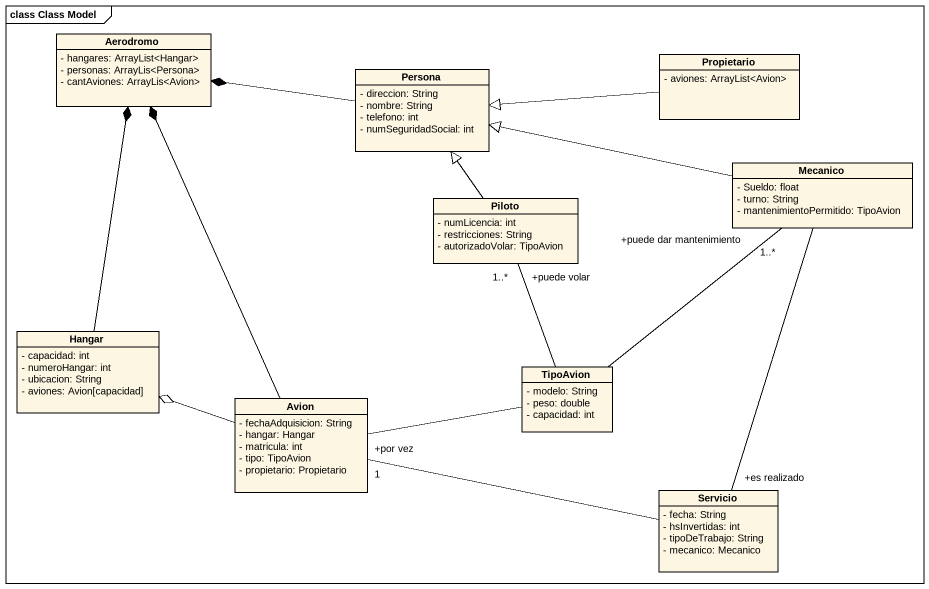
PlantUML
@startuml
mainframe class Class Model
hide circle
hide empty members
skinparam classAttributeIconSize 0
class Aerodromo {
  - hangares: ArrayList<Hangar>
  - personas: ArrayLis<Persona>
  - cantAviones: ArrayLis<Avion>
}
class Persona {
  - direccion: String
  - nombre: String
  - telefono: int
  - numSeguridadSocial: int
}
class Propietario {
  - aviones: ArrayList<Avion>
}
class Mecanico {
  - Sueldo: float
  - turno: String
  - mantenimientoPermitido: TipoAvion
}
class Piloto {
  - numLicencia: int
  - restricciones: String
  - autorizadoVolar: TipoAvion
}
class Hangar {
  - capacidad: int
  - numeroHangar: int
  - ubicacion: String
  - aviones: Avion[capacidad]
}
class TipoAvion {
  - modelo: String
  - peso: double
  - capacidad: int
}
class Avion {
  - fechaAdquisicion: String
  - hangar: Hangar
  - matricula: int
  - tipo: TipoAvion
  - propietario: Propietario
}
class Servicio {
  - fecha: String
  - hsInvertidas: int
  - tipoDeTrabajo: String
  - mecanico: Mecanico
}
Persona -left-* Aerodromo
Propietario -left-|> Persona
Mecanico -left-|> Persona
Mecanico "+puede dar mantenimiento\n1..*" -- TipoAvion
Mecanico -- "+es realizado" Servicio
Piloto -up-|> Persona
Piloto "+puede volar\n1..*" -- TipoAvion
Hangar -up-* Aerodromo
TipoAvion -left- Avion
Avion -up-* Aerodromo
Avion -left-o Hangar
Avion "+por vez\n1" -right- Servicio
@enduml
